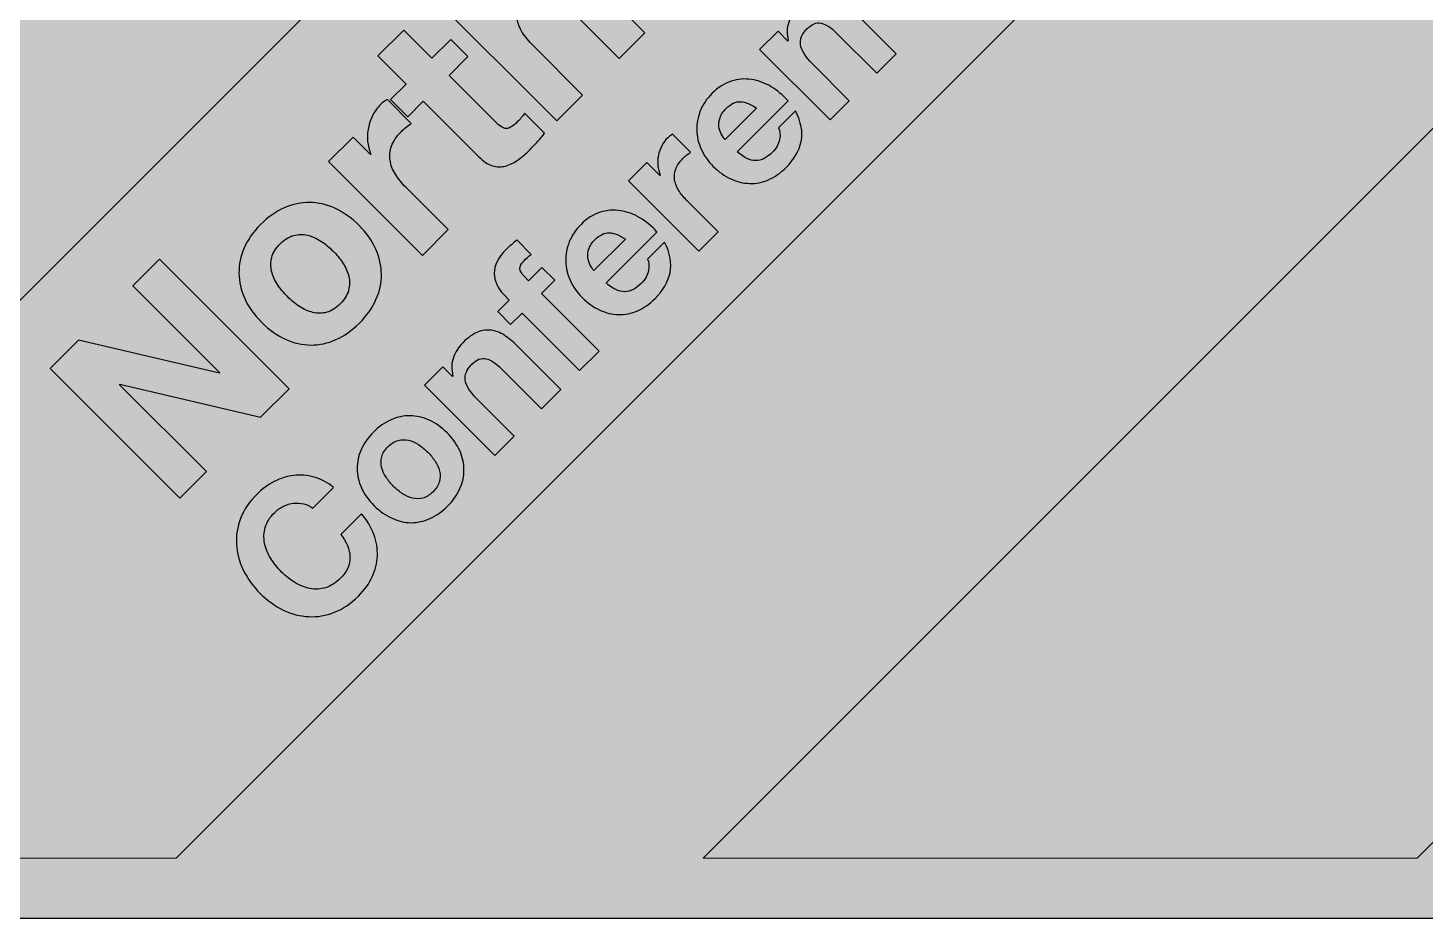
# Model space of a CAD drawing. Extents: x 111 to 722, y -668 to -170.
# Drawn here: x 225.4 to 421, y -668.2 to -543.6 of the extents above; entities that cross this region are included whole.
import ezdxf

# ---------------------------------------------------------------- set-up
doc = ezdxf.new("R2010")
doc.units = 0
doc.header["$MEASUREMENT"] = 0
for name, color, linetype, lineweight in [('background', 7, 'Continuous', 0), ('stripes', 7, 'Continuous', 0), ('type', 7, 'Continuous', 0)]:
    doc.layers.add(name, color=color, linetype=linetype, lineweight=lineweight)

# ---------------------------------------------------------------- blocks, each defined once
blk = doc.blocks.new('Block_2')
at = {"layer": 'stripes'}
blk.add_lwpolyline([(271.66, -290.48), (393.6, -412.41), (146.21, -659.79), (246.18, -659.79), (493.55, -412.41), (371.62, -290.48)], close=True, dxfattribs=at)
blk = doc.blocks.new('Block_3')
at = {"layer": 'stripes'}
blk.add_lwpolyline([(545.35, -290.48), (445.39, -290.48), (567.32, -412.41), (319.94, -659.79), (419.9, -659.79), (667.28, -412.41)], close=True, dxfattribs=at)
blk = doc.blocks.new('Block_1')
at = {"layer": 'stripes'}
for name in ['Block_2', 'Block_3']:
    blk.add_blockref(name, (0, 0), dxfattribs=at)
blk = doc.blocks.new('Block_5')
at = {"layer": 'type', "true_color": 0x181d4e, "transparency": 33554687}
h = blk.add_hatch(color=179, dxfattribs=at)
h.dxf.hatch_style = 2
edge = h.paths.add_edge_path()
edge.add_spline(control_points=[(284.94, -534.85), (284.94, -534.85), (291.77, -541.69), (291.77, -541.69), (291.77, -541.69), (291.85, -541.61), (291.85, -541.61), (291.54, -540.39), (291.57, -539.25), (291.94, -538.2), (292.3, -537.14), (292.82, -536.27), (293.5, -535.59), (294.47, -534.63), (295.39, -533.97), (296.27, -533.61), (297.15, -533.25), (298, -533.13), (298.82, -533.24), (299.65, -533.35), (300.46, -533.67), (301.27, -534.19), (302.09, -534.72), (302.9, -535.39), (303.71, -536.2), (303.71, -536.2), (311.79, -544.28), (311.79, -544.28), (311.79, -544.28), (308.19, -547.89), (308.19, -547.89), (308.19, -547.89), (300.77, -540.47), (300.77, -540.47), (299.68, -539.39), (298.7, -538.75), (297.83, -538.55), (296.96, -538.36), (296.09, -538.69), (295.23, -539.56), (294.25, -540.54), (293.83, -541.54), (293.97, -542.57), (294.11, -543.59), (294.86, -544.77), (296.19, -546.11), (296.19, -546.11), (303.08, -553), (303.08, -553), (303.08, -553), (299.47, -556.6), (299.47, -556.6), (299.47, -556.6), (281.33, -538.46), (281.33, -538.46), (281.33, -538.46), (284.94, -534.85), (284.94, -534.85)], knot_values=[0, 0, 0, 0, 1, 1, 1, 2, 2, 2, 3, 3, 3, 4, 4, 4, 5, 5, 5, 6, 6, 6, 7, 7, 7, 8, 8, 8, 9, 9, 9, 10, 10, 10, 11, 11, 11, 12, 12, 12, 13, 13, 13, 14, 14, 14, 15, 15, 15, 16, 16, 16, 17, 17, 17, 18, 18, 18, 19, 19, 19, 19], degree=3, periodic=0)
h = blk.add_hatch(color=179, dxfattribs=at)
h.dxf.hatch_style = 2
edge = h.paths.add_edge_path()
edge.add_spline(control_points=[(330.43, -544.06), (330.43, -544.06), (331.8, -545.43), (331.8, -545.43), (331.8, -545.43), (331.86, -545.37), (331.86, -545.37), (331.63, -544.46), (331.65, -543.6), (331.94, -542.79), (332.23, -541.99), (332.66, -541.3), (333.23, -540.72), (333.95, -540), (334.64, -539.5), (335.3, -539.24), (335.97, -538.97), (336.6, -538.88), (337.22, -538.96), (337.84, -539.04), (338.45, -539.28), (339.06, -539.68), (339.67, -540.07), (340.28, -540.57), (340.89, -541.18), (340.89, -541.18), (346.95, -547.24), (346.95, -547.24), (346.95, -547.24), (344.24, -549.95), (344.24, -549.95), (344.24, -549.95), (338.68, -544.38), (338.68, -544.38), (337.87, -543.57), (337.13, -543.09), (336.48, -542.94), (335.82, -542.8), (335.17, -543.05), (334.52, -543.7), (333.79, -544.43), (333.47, -545.19), (333.58, -545.96), (333.69, -546.72), (334.24, -547.61), (335.25, -548.61), (335.25, -548.61), (340.41, -553.78), (340.41, -553.78), (340.41, -553.78), (337.71, -556.48), (337.71, -556.48), (337.71, -556.48), (327.85, -546.63), (327.85, -546.63), (327.85, -546.63), (330.43, -544.06), (330.43, -544.06)], knot_values=[0, 0, 0, 0, 1, 1, 1, 2, 2, 2, 3, 3, 3, 4, 4, 4, 5, 5, 5, 6, 6, 6, 7, 7, 7, 8, 8, 8, 9, 9, 9, 10, 10, 10, 11, 11, 11, 12, 12, 12, 13, 13, 13, 14, 14, 14, 15, 15, 15, 16, 16, 16, 17, 17, 17, 18, 18, 18, 19, 19, 19, 19], degree=3, periodic=0)
h = blk.add_hatch(color=179, dxfattribs=at)
h.dxf.hatch_style = 2
edge = h.paths.add_edge_path()
edge.add_spline(control_points=[(284.61, -545.2), (284.61, -545.2), (287.02, -547.61), (287.02, -547.61), (287.02, -547.61), (284.38, -550.25), (284.38, -550.25), (284.38, -550.25), (290.88, -556.76), (290.88, -556.76), (291.49, -557.37), (292, -557.67), (292.41, -557.67), (292.81, -557.67), (293.32, -557.37), (293.93, -556.76), (294.14, -556.55), (294.32, -556.35), (294.49, -556.15), (294.66, -555.94), (294.81, -555.74), (294.95, -555.54), (294.95, -555.54), (297.74, -558.33), (297.74, -558.33), (297.49, -558.69), (297.18, -559.06), (296.83, -559.45), (296.47, -559.84), (296.12, -560.21), (295.76, -560.57), (295.2, -561.13), (294.64, -561.62), (294.06, -562.04), (293.48, -562.47), (292.89, -562.76), (292.29, -562.92), (291.69, -563.08), (291.08, -563.07), (290.45, -562.88), (289.82, -562.69), (289.18, -562.27), (288.52, -561.61), (288.52, -561.61), (280.77, -553.86), (280.77, -553.86), (280.77, -553.86), (278.59, -556.05), (278.59, -556.05), (278.59, -556.05), (276.17, -553.63), (276.17, -553.63), (276.17, -553.63), (278.36, -551.45), (278.36, -551.45), (278.36, -551.45), (274.42, -547.51), (274.42, -547.51), (274.42, -547.51), (278.03, -543.9), (278.03, -543.9), (278.03, -543.9), (281.96, -547.84), (281.96, -547.84), (281.96, -547.84), (284.61, -545.2), (284.61, -545.2)], knot_values=[0, 0, 0, 0, 1, 1, 1, 2, 2, 2, 3, 3, 3, 4, 4, 4, 5, 5, 5, 6, 6, 6, 7, 7, 7, 8, 8, 8, 9, 9, 9, 10, 10, 10, 11, 11, 11, 12, 12, 12, 13, 13, 13, 14, 14, 14, 15, 15, 15, 16, 16, 16, 17, 17, 17, 18, 18, 18, 19, 19, 19, 20, 20, 20, 21, 21, 21, 22, 22, 22, 22], degree=3, periodic=0)
h = blk.add_hatch(color=179, dxfattribs=at)
h.dxf.hatch_style = 2
edge = h.paths.add_edge_path()
edge.add_spline(control_points=[(325.18, -553.92), (324.5, -553.89), (323.83, -554.2), (323.17, -554.86), (322.73, -555.3), (322.45, -555.73), (322.31, -556.16), (322.17, -556.59), (322.12, -557), (322.16, -557.39), (322.21, -557.78), (322.32, -558.13), (322.49, -558.44), (322.66, -558.75), (322.83, -559.01), (323.01, -559.21), (323.01, -559.21), (327.41, -554.81), (327.41, -554.81), (326.6, -554.25), (325.86, -553.95), (325.18, -553.92)], knot_values=[0, 0, 0, 0, 1, 1, 1, 2, 2, 2, 3, 3, 3, 4, 4, 4, 5, 5, 5, 6, 6, 6, 7, 7, 7, 7], degree=3, periodic=0)
edge = h.paths.add_edge_path()
edge.add_spline(control_points=[(327.3, -562.16), (328.1, -562.15), (328.88, -561.76), (329.64, -561), (330.19, -560.45), (330.52, -559.85), (330.65, -559.18), (330.77, -558.51), (330.72, -557.98), (330.5, -557.59), (330.5, -557.59), (332.88, -555.21), (332.88, -555.21), (333.68, -556.77), (333.94, -558.2), (333.67, -559.49), (333.39, -560.79), (332.69, -562), (331.57, -563.12), (330.79, -563.89), (329.97, -564.47), (329.1, -564.84), (328.23, -565.22), (327.35, -565.39), (326.46, -565.36), (325.57, -565.34), (324.69, -565.13), (323.82, -564.73), (322.95, -564.33), (322.14, -563.74), (321.37, -562.98), (320.64, -562.25), (320.07, -561.44), (319.68, -560.56), (319.28, -559.69), (319.08, -558.79), (319.06, -557.89), (319.04, -556.98), (319.2, -556.08), (319.55, -555.2), (319.9, -554.32), (320.45, -553.5), (321.2, -552.75), (322.04, -551.91), (322.93, -551.34), (323.88, -551.04), (324.83, -550.75), (325.77, -550.67), (326.72, -550.81), (327.67, -550.96), (328.58, -551.29), (329.45, -551.82), (330.33, -552.34), (331.12, -553), (331.84, -553.82), (331.84, -553.82), (324.73, -560.92), (324.73, -560.92), (325.64, -561.76), (326.5, -562.18), (327.3, -562.16)], knot_values=[0, 0, 0, 0, 1, 1, 1, 2, 2, 2, 3, 3, 3, 4, 4, 4, 5, 5, 5, 6, 6, 6, 7, 7, 7, 8, 8, 8, 9, 9, 9, 10, 10, 10, 11, 11, 11, 12, 12, 12, 13, 13, 13, 14, 14, 14, 15, 15, 15, 16, 16, 16, 17, 17, 17, 18, 18, 18, 19, 19, 19, 20, 20, 20, 20], degree=3, periodic=0)
h = blk.add_hatch(color=179, dxfattribs=at)
h.dxf.hatch_style = 2
edge = h.paths.add_edge_path()
edge.add_spline(control_points=[(270.94, -558.87), (270.94, -558.87), (273.38, -561.31), (273.38, -561.31), (273.38, -561.31), (273.43, -561.25), (273.43, -561.25), (273.19, -560.68), (273.04, -560.07), (272.98, -559.44), (272.92, -558.8), (272.96, -558.18), (273.08, -557.56), (273.21, -556.94), (273.42, -556.35), (273.71, -555.79), (273.99, -555.23), (274.37, -554.72), (274.82, -554.27), (275.06, -554.03), (275.37, -553.81), (275.74, -553.61), (275.74, -553.61), (279.09, -556.96), (279.09, -556.96), (278.89, -557.1), (278.66, -557.27), (278.39, -557.48), (278.13, -557.69), (277.89, -557.91), (277.67, -558.13), (277.01, -558.79), (276.56, -559.46), (276.32, -560.14), (276.09, -560.81), (276.02, -561.48), (276.12, -562.14), (276.22, -562.8), (276.47, -563.45), (276.86, -564.07), (277.25, -564.7), (277.74, -565.31), (278.33, -565.9), (278.33, -565.9), (284.25, -571.82), (284.25, -571.82), (284.25, -571.82), (280.64, -575.43), (280.64, -575.43), (280.64, -575.43), (267.51, -562.3), (267.51, -562.3), (267.51, -562.3), (270.94, -558.87), (270.94, -558.87)], knot_values=[0, 0, 0, 0, 1, 1, 1, 2, 2, 2, 3, 3, 3, 4, 4, 4, 5, 5, 5, 6, 6, 6, 7, 7, 7, 8, 8, 8, 9, 9, 9, 10, 10, 10, 11, 11, 11, 12, 12, 12, 13, 13, 13, 14, 14, 14, 15, 15, 15, 16, 16, 16, 17, 17, 17, 18, 18, 18, 18], degree=3, periodic=0)
h = blk.add_hatch(color=179, dxfattribs=at)
h.dxf.hatch_style = 2
edge = h.paths.add_edge_path()
edge.add_spline(control_points=[(312.07, -562.41), (312.07, -562.41), (313.9, -564.24), (313.9, -564.24), (313.9, -564.24), (313.94, -564.2), (313.94, -564.2), (313.76, -563.77), (313.65, -563.32), (313.61, -562.84), (313.56, -562.36), (313.59, -561.89), (313.68, -561.43), (313.78, -560.97), (313.94, -560.52), (314.15, -560.1), (314.37, -559.69), (314.65, -559.3), (314.99, -558.96), (315.17, -558.78), (315.4, -558.62), (315.68, -558.47), (315.68, -558.47), (318.19, -560.98), (318.19, -560.98), (318.04, -561.08), (317.86, -561.21), (317.67, -561.37), (317.47, -561.53), (317.29, -561.69), (317.12, -561.86), (316.63, -562.35), (316.29, -562.86), (316.11, -563.36), (315.94, -563.87), (315.89, -564.37), (315.96, -564.87), (316.04, -565.36), (316.22, -565.85), (316.51, -566.32), (316.81, -566.79), (317.17, -567.24), (317.62, -567.69), (317.62, -567.69), (322.06, -572.13), (322.06, -572.13), (322.06, -572.13), (319.35, -574.84), (319.35, -574.84), (319.35, -574.84), (309.5, -564.98), (309.5, -564.98), (309.5, -564.98), (312.07, -562.41), (312.07, -562.41)], knot_values=[0, 0, 0, 0, 1, 1, 1, 2, 2, 2, 3, 3, 3, 4, 4, 4, 5, 5, 5, 6, 6, 6, 7, 7, 7, 8, 8, 8, 9, 9, 9, 10, 10, 10, 11, 11, 11, 12, 12, 12, 13, 13, 13, 14, 14, 14, 15, 15, 15, 16, 16, 16, 17, 17, 17, 18, 18, 18, 18], degree=3, periodic=0)
h = blk.add_hatch(color=179, dxfattribs=at)
h.dxf.hatch_style = 2
edge = h.paths.add_edge_path()
edge.add_spline(control_points=[(263.45, -582.59), (264.06, -582.98), (264.68, -583.26), (265.32, -583.41), (265.97, -583.56), (266.61, -583.55), (267.25, -583.39), (267.9, -583.22), (268.52, -582.83), (269.13, -582.22), (269.74, -581.61), (270.14, -580.98), (270.31, -580.32), (270.49, -579.67), (270.51, -579.02), (270.35, -578.38), (270.2, -577.74), (269.93, -577.11), (269.53, -576.51), (269.13, -575.91), (268.67, -575.35), (268.14, -574.82), (267.62, -574.3), (267.05, -573.83), (266.44, -573.42), (265.83, -573.02), (265.21, -572.74), (264.57, -572.6), (263.94, -572.46), (263.29, -572.47), (262.63, -572.64), (261.97, -572.81), (261.33, -573.2), (260.72, -573.81), (260.11, -574.42), (259.73, -575.05), (259.57, -575.7), (259.41, -576.35), (259.4, -577), (259.54, -577.63), (259.69, -578.27), (259.96, -578.89), (260.37, -579.5), (260.77, -580.11), (261.24, -580.68), (261.76, -581.2), (262.29, -581.73), (262.85, -582.19), (263.45, -582.59)], knot_values=[0, 0, 0, 0, 1, 1, 1, 2, 2, 2, 3, 3, 3, 4, 4, 4, 5, 5, 5, 6, 6, 6, 7, 7, 7, 8, 8, 8, 9, 9, 9, 10, 10, 10, 11, 11, 11, 12, 12, 12, 13, 13, 13, 14, 14, 14, 15, 15, 15, 16, 16, 16, 16], degree=3, periodic=0)
edge = h.paths.add_edge_path()
edge.add_spline(control_points=[(255.78, -581.47), (255.25, -580.29), (254.98, -579.11), (254.97, -577.91), (254.96, -576.72), (255.2, -575.54), (255.7, -574.38), (256.2, -573.22), (256.97, -572.12), (258, -571.09), (259.04, -570.05), (260.14, -569.28), (261.31, -568.77), (262.48, -568.27), (263.66, -568.02), (264.85, -568.03), (266.05, -568.03), (267.23, -568.31), (268.41, -568.84), (269.59, -569.37), (270.7, -570.16), (271.75, -571.21), (272.8, -572.26), (273.59, -573.38), (274.11, -574.54), (274.64, -575.71), (274.91, -576.89), (274.91, -578.09), (274.92, -579.28), (274.67, -580.46), (274.15, -581.62), (273.64, -582.78), (272.86, -583.88), (271.83, -584.91), (270.79, -585.94), (269.7, -586.71), (268.55, -587.22), (267.4, -587.73), (266.22, -587.98), (265.03, -587.97), (263.84, -587.96), (262.65, -587.7), (261.49, -587.17), (260.32, -586.65), (259.21, -585.86), (258.16, -584.81), (257.11, -583.76), (256.31, -582.64), (255.78, -581.47)], knot_values=[0, 0, 0, 0, 1, 1, 1, 2, 2, 2, 3, 3, 3, 4, 4, 4, 5, 5, 5, 6, 6, 6, 7, 7, 7, 8, 8, 8, 9, 9, 9, 10, 10, 10, 11, 11, 11, 12, 12, 12, 13, 13, 13, 14, 14, 14, 15, 15, 15, 16, 16, 16, 16], degree=3, periodic=0)
h = blk.add_hatch(color=179, dxfattribs=at)
h.dxf.hatch_style = 2
edge = h.paths.add_edge_path()
edge.add_spline(control_points=[(306.82, -572.27), (306.14, -572.24), (305.47, -572.56), (304.81, -573.22), (304.38, -573.65), (304.1, -574.08), (303.96, -574.51), (303.82, -574.94), (303.77, -575.35), (303.81, -575.74), (303.86, -576.13), (303.97, -576.48), (304.14, -576.79), (304.31, -577.1), (304.48, -577.36), (304.66, -577.56), (304.66, -577.56), (309.06, -573.16), (309.06, -573.16), (308.25, -572.6), (307.5, -572.3), (306.82, -572.27)], knot_values=[0, 0, 0, 0, 1, 1, 1, 2, 2, 2, 3, 3, 3, 4, 4, 4, 5, 5, 5, 6, 6, 6, 7, 7, 7, 7], degree=3, periodic=0)
edge = h.paths.add_edge_path()
edge.add_spline(control_points=[(308.95, -580.51), (309.75, -580.5), (310.53, -580.11), (311.29, -579.35), (311.84, -578.81), (312.17, -578.2), (312.29, -577.53), (312.41, -576.87), (312.37, -576.34), (312.15, -575.94), (312.15, -575.94), (314.53, -573.56), (314.53, -573.56), (315.33, -575.12), (315.59, -576.55), (315.31, -577.85), (315.03, -579.14), (314.34, -580.35), (313.22, -581.47), (312.44, -582.24), (311.62, -582.82), (310.75, -583.19), (309.88, -583.57), (309, -583.74), (308.11, -583.72), (307.22, -583.69), (306.34, -583.48), (305.47, -583.08), (304.6, -582.68), (303.78, -582.1), (303.02, -581.33), (302.29, -580.6), (301.72, -579.79), (301.33, -578.91), (300.93, -578.04), (300.73, -577.14), (300.71, -576.24), (300.69, -575.33), (300.85, -574.43), (301.2, -573.55), (301.55, -572.67), (302.1, -571.85), (302.85, -571.1), (303.69, -570.26), (304.58, -569.69), (305.53, -569.4), (306.47, -569.1), (307.42, -569.02), (308.37, -569.17), (309.31, -569.31), (310.23, -569.65), (311.1, -570.17), (311.98, -570.69), (312.77, -571.35), (313.48, -572.17), (313.48, -572.17), (306.38, -579.28), (306.38, -579.28), (307.29, -580.11), (308.15, -580.53), (308.95, -580.51)], knot_values=[0, 0, 0, 0, 1, 1, 1, 2, 2, 2, 3, 3, 3, 4, 4, 4, 5, 5, 5, 6, 6, 6, 7, 7, 7, 8, 8, 8, 9, 9, 9, 10, 10, 10, 11, 11, 11, 12, 12, 12, 13, 13, 13, 14, 14, 14, 15, 15, 15, 16, 16, 16, 17, 17, 17, 18, 18, 18, 19, 19, 19, 20, 20, 20, 20], degree=3, periodic=0)
h = blk.add_hatch(color=179, dxfattribs=at)
h.dxf.hatch_style = 2
edge = h.paths.add_edge_path()
edge.add_spline(control_points=[(293, -585.11), (293, -585.11), (291.19, -583.3), (291.19, -583.3), (291.19, -583.3), (292.81, -581.68), (292.81, -581.68), (292.81, -581.68), (292.05, -580.91), (292.05, -580.91), (291.17, -580.04), (290.72, -579.05), (290.71, -577.94), (290.7, -576.84), (291.25, -575.73), (292.35, -574.63), (292.59, -574.39), (292.84, -574.15), (293.1, -573.93), (293.36, -573.71), (293.61, -573.49), (293.86, -573.27), (293.86, -573.27), (295.88, -575.29), (295.88, -575.29), (295.52, -575.57), (295.17, -575.88), (294.83, -576.23), (294.46, -576.6), (294.28, -576.94), (294.29, -577.28), (294.31, -577.6), (294.52, -577.97), (294.92, -578.38), (294.92, -578.38), (295.51, -578.97), (295.51, -578.97), (295.51, -578.97), (297.38, -577.1), (297.38, -577.1), (297.38, -577.1), (299.19, -578.91), (299.19, -578.91), (299.19, -578.91), (297.32, -580.78), (297.32, -580.78), (297.32, -580.78), (305.37, -588.82), (305.37, -588.82), (305.37, -588.82), (302.66, -591.53), (302.66, -591.53), (302.66, -591.53), (294.62, -583.49), (294.62, -583.49), (294.62, -583.49), (293, -585.11), (293, -585.11)], knot_values=[0, 0, 0, 0, 1, 1, 1, 2, 2, 2, 3, 3, 3, 4, 4, 4, 5, 5, 5, 6, 6, 6, 7, 7, 7, 8, 8, 8, 9, 9, 9, 10, 10, 10, 11, 11, 11, 12, 12, 12, 13, 13, 13, 14, 14, 14, 15, 15, 15, 16, 16, 16, 17, 17, 17, 18, 18, 18, 19, 19, 19, 19], degree=3, periodic=0)
h = blk.add_hatch(color=179, dxfattribs=at)
h.dxf.hatch_style = 2
edge = h.paths.add_edge_path()
edge.add_spline(control_points=[(232.49, -587.3), (232.49, -587.3), (252.24, -591.9), (252.24, -591.9), (252.24, -591.9), (252.29, -591.85), (252.29, -591.85), (252.29, -591.85), (240.12, -579.68), (240.12, -579.68), (240.12, -579.68), (243.85, -575.94), (243.85, -575.94), (243.85, -575.94), (261.99, -594.08), (261.99, -594.08), (261.99, -594.08), (258, -598.07), (258, -598.07), (258, -598.07), (238.31, -593.47), (238.31, -593.47), (238.31, -593.47), (238.26, -593.52), (238.26, -593.52), (238.26, -593.52), (250.41, -605.67), (250.41, -605.67), (250.41, -605.67), (246.67, -609.4), (246.67, -609.4), (246.67, -609.4), (228.53, -591.26), (228.53, -591.26), (228.53, -591.26), (232.49, -587.3), (232.49, -587.3)], knot_values=[0, 0, 0, 0, 1, 1, 1, 2, 2, 2, 3, 3, 3, 4, 4, 4, 5, 5, 5, 6, 6, 6, 7, 7, 7, 8, 8, 8, 9, 9, 9, 10, 10, 10, 11, 11, 11, 12, 12, 12, 12], degree=3, periodic=0)
h = blk.add_hatch(color=179, dxfattribs=at)
h.dxf.hatch_style = 2
edge = h.paths.add_edge_path()
edge.add_spline(control_points=[(283.49, -591), (283.49, -591), (284.86, -592.37), (284.86, -592.37), (284.86, -592.37), (284.92, -592.31), (284.92, -592.31), (284.69, -591.4), (284.72, -590.53), (285, -589.73), (285.29, -588.92), (285.72, -588.23), (286.29, -587.66), (287.02, -586.94), (287.71, -586.44), (288.37, -586.17), (289.03, -585.91), (289.67, -585.82), (290.28, -585.9), (290.9, -585.98), (291.51, -586.22), (292.12, -586.61), (292.73, -587.01), (293.34, -587.51), (293.95, -588.12), (293.95, -588.12), (300.01, -594.18), (300.01, -594.18), (300.01, -594.18), (297.31, -596.88), (297.31, -596.88), (297.31, -596.88), (291.74, -591.32), (291.74, -591.32), (290.93, -590.51), (290.19, -590.03), (289.54, -589.88), (288.89, -589.74), (288.23, -589.99), (287.59, -590.63), (286.85, -591.37), (286.54, -592.12), (286.64, -592.89), (286.75, -593.66), (287.31, -594.55), (288.31, -595.55), (288.31, -595.55), (293.48, -600.71), (293.48, -600.71), (293.48, -600.71), (290.77, -603.42), (290.77, -603.42), (290.77, -603.42), (280.92, -593.57), (280.92, -593.57), (280.92, -593.57), (283.49, -591), (283.49, -591)], knot_values=[0, 0, 0, 0, 1, 1, 1, 2, 2, 2, 3, 3, 3, 4, 4, 4, 5, 5, 5, 6, 6, 6, 7, 7, 7, 8, 8, 8, 9, 9, 9, 10, 10, 10, 11, 11, 11, 12, 12, 12, 13, 13, 13, 14, 14, 14, 15, 15, 15, 16, 16, 16, 17, 17, 17, 18, 18, 18, 19, 19, 19, 19], degree=3, periodic=0)
h = blk.add_hatch(color=179, dxfattribs=at)
h.dxf.hatch_style = 2
edge = h.paths.add_edge_path()
edge.add_spline(control_points=[(277.88, -608.79), (278.33, -609.08), (278.8, -609.29), (279.28, -609.41), (279.76, -609.52), (280.24, -609.51), (280.73, -609.39), (281.21, -609.26), (281.68, -608.97), (282.14, -608.51), (282.59, -608.05), (282.89, -607.58), (283.02, -607.09), (283.16, -606.6), (283.17, -606.11), (283.05, -605.63), (282.94, -605.15), (282.73, -604.68), (282.43, -604.23), (282.13, -603.78), (281.79, -603.36), (281.39, -602.96), (281, -602.57), (280.57, -602.22), (280.12, -601.91), (279.66, -601.61), (279.19, -601.4), (278.72, -601.3), (278.24, -601.19), (277.75, -601.2), (277.26, -601.32), (276.76, -601.45), (276.29, -601.74), (275.83, -602.2), (275.37, -602.66), (275.08, -603.13), (274.96, -603.62), (274.84, -604.11), (274.83, -604.59), (274.94, -605.07), (275.05, -605.55), (275.26, -606.01), (275.56, -606.47), (275.87, -606.93), (276.22, -607.35), (276.61, -607.75), (277, -608.14), (277.43, -608.49), (277.88, -608.79)], knot_values=[0, 0, 0, 0, 1, 1, 1, 2, 2, 2, 3, 3, 3, 4, 4, 4, 5, 5, 5, 6, 6, 6, 7, 7, 7, 8, 8, 8, 9, 9, 9, 10, 10, 10, 11, 11, 11, 12, 12, 12, 13, 13, 13, 14, 14, 14, 15, 15, 15, 16, 16, 16, 16], degree=3, periodic=0)
edge = h.paths.add_edge_path()
edge.add_spline(control_points=[(272.12, -607.95), (271.72, -607.06), (271.52, -606.17), (271.51, -605.28), (271.51, -604.38), (271.69, -603.5), (272.06, -602.63), (272.44, -601.76), (273.01, -600.94), (273.79, -600.16), (274.56, -599.39), (275.39, -598.81), (276.27, -598.43), (277.14, -598.05), (278.03, -597.86), (278.93, -597.87), (279.82, -597.87), (280.71, -598.08), (281.59, -598.48), (282.48, -598.88), (283.31, -599.47), (284.1, -600.26), (284.89, -601.05), (285.48, -601.88), (285.87, -602.75), (286.27, -603.63), (286.47, -604.52), (286.47, -605.41), (286.48, -606.31), (286.29, -607.19), (285.9, -608.06), (285.51, -608.93), (284.93, -609.75), (284.16, -610.53), (283.38, -611.3), (282.56, -611.88), (281.7, -612.26), (280.83, -612.64), (279.95, -612.83), (279.06, -612.83), (278.16, -612.82), (277.28, -612.62), (276.4, -612.22), (275.52, -611.83), (274.69, -611.24), (273.9, -610.45), (273.12, -609.67), (272.52, -608.83), (272.12, -607.95)], knot_values=[0, 0, 0, 0, 1, 1, 1, 2, 2, 2, 3, 3, 3, 4, 4, 4, 5, 5, 5, 6, 6, 6, 7, 7, 7, 8, 8, 8, 9, 9, 9, 10, 10, 10, 11, 11, 11, 12, 12, 12, 13, 13, 13, 14, 14, 14, 15, 15, 15, 16, 16, 16, 16], degree=3, periodic=0)
h = blk.add_hatch(color=179, dxfattribs=at)
h.dxf.hatch_style = 2
edge = h.paths.add_edge_path()
edge.add_spline(control_points=[(264.04, -610.2), (263.58, -610.09), (263.11, -610.06), (262.62, -610.11), (262.14, -610.16), (261.67, -610.29), (261.21, -610.51), (260.76, -610.73), (260.34, -611.02), (259.97, -611.39), (259.3, -612.06), (258.86, -612.76), (258.65, -613.49), (258.44, -614.22), (258.41, -614.95), (258.55, -615.68), (258.7, -616.41), (258.99, -617.13), (259.41, -617.82), (259.84, -618.51), (260.35, -619.16), (260.94, -619.75), (261.52, -620.32), (262.14, -620.81), (262.81, -621.22), (263.49, -621.63), (264.18, -621.9), (264.91, -622.04), (265.63, -622.18), (266.36, -622.14), (267.09, -621.93), (267.82, -621.72), (268.52, -621.28), (269.2, -620.61), (270.11, -619.69), (270.55, -618.7), (270.5, -617.63), (270.46, -616.55), (270.04, -615.5), (269.23, -614.47), (269.23, -614.47), (272.13, -611.58), (272.13, -611.58), (272.91, -612.5), (273.48, -613.47), (273.85, -614.47), (274.22, -615.48), (274.38, -616.48), (274.34, -617.48), (274.3, -618.49), (274.06, -619.47), (273.62, -620.42), (273.17, -621.37), (272.53, -622.27), (271.69, -623.11), (270.65, -624.15), (269.53, -624.9), (268.34, -625.37), (267.14, -625.84), (265.94, -626.05), (264.74, -625.98), (263.53, -625.92), (262.35, -625.61), (261.18, -625.06), (260.02, -624.51), (258.94, -623.74), (257.95, -622.74), (256.94, -621.73), (256.15, -620.63), (255.58, -619.46), (255.02, -618.28), (254.69, -617.08), (254.62, -615.86), (254.54, -614.65), (254.74, -613.43), (255.2, -612.23), (255.66, -611.03), (256.42, -609.91), (257.46, -608.87), (258.21, -608.12), (259.02, -607.52), (259.91, -607.07), (260.79, -606.62), (261.7, -606.34), (262.64, -606.22), (263.58, -606.11), (264.53, -606.18), (265.48, -606.45), (266.43, -606.72), (267.35, -607.2), (268.22, -607.9), (268.22, -607.9), (265.33, -610.8), (265.33, -610.8), (264.93, -610.5), (264.51, -610.3), (264.04, -610.2)], knot_values=[0, 0, 0, 0, 1, 1, 1, 2, 2, 2, 3, 3, 3, 4, 4, 4, 5, 5, 5, 6, 6, 6, 7, 7, 7, 8, 8, 8, 9, 9, 9, 10, 10, 10, 11, 11, 11, 12, 12, 12, 13, 13, 13, 14, 14, 14, 15, 15, 15, 16, 16, 16, 17, 17, 17, 18, 18, 18, 19, 19, 19, 20, 20, 20, 21, 21, 21, 22, 22, 22, 23, 23, 23, 24, 24, 24, 25, 25, 25, 26, 26, 26, 27, 27, 27, 28, 28, 28, 29, 29, 29, 30, 30, 30, 31, 31, 31, 32, 32, 32, 32], degree=3, periodic=0)
at = {"layer": 'type', "color": 133, "lineweight": 25, "true_color": 0x39c0c4}
for points, knots in [([(284.94, -534.85), (284.94, -534.85), (291.77, -541.69), (291.77, -541.69), (291.77, -541.69), (291.85, -541.61), (291.85, -541.61), (291.54, -540.39), (291.57, -539.25), (291.94, -538.2), (292.3, -537.14), (292.82, -536.27), (293.5, -535.59), (294.47, -534.63), (295.39, -533.97), (296.27, -533.61), (297.15, -533.25), (298, -533.13), (298.82, -533.24), (299.65, -533.35), (300.46, -533.67), (301.27, -534.19), (302.09, -534.72), (302.9, -535.39), (303.71, -536.2), (303.71, -536.2), (311.79, -544.28), (311.79, -544.28), (311.79, -544.28), (308.19, -547.89), (308.19, -547.89), (308.19, -547.89), (300.77, -540.47), (300.77, -540.47), (299.68, -539.39), (298.7, -538.75), (297.83, -538.55), (296.96, -538.36), (296.09, -538.69), (295.23, -539.56), (294.25, -540.54), (293.83, -541.54), (293.97, -542.57), (294.11, -543.59), (294.86, -544.77), (296.19, -546.11), (296.19, -546.11), (303.08, -553), (303.08, -553), (303.08, -553), (299.47, -556.6), (299.47, -556.6), (299.47, -556.6), (281.33, -538.46), (281.33, -538.46), (281.33, -538.46), (284.94, -534.85), (284.94, -534.85)], [0, 0, 0, 0, 1, 1, 1, 2, 2, 2, 3, 3, 3, 4, 4, 4, 5, 5, 5, 6, 6, 6, 7, 7, 7, 8, 8, 8, 9, 9, 9, 10, 10, 10, 11, 11, 11, 12, 12, 12, 13, 13, 13, 14, 14, 14, 15, 15, 15, 16, 16, 16, 17, 17, 17, 18, 18, 18, 19, 19, 19, 19]), ([(330.43, -544.06), (330.43, -544.06), (331.8, -545.43), (331.8, -545.43), (331.8, -545.43), (331.86, -545.37), (331.86, -545.37), (331.63, -544.46), (331.65, -543.6), (331.94, -542.79), (332.23, -541.99), (332.66, -541.3), (333.23, -540.72), (333.95, -540), (334.64, -539.5), (335.3, -539.24), (335.97, -538.97), (336.6, -538.88), (337.22, -538.96), (337.84, -539.04), (338.45, -539.28), (339.06, -539.68), (339.67, -540.07), (340.28, -540.57), (340.89, -541.18), (340.89, -541.18), (346.95, -547.24), (346.95, -547.24), (346.95, -547.24), (344.24, -549.95), (344.24, -549.95), (344.24, -549.95), (338.68, -544.38), (338.68, -544.38), (337.87, -543.57), (337.13, -543.09), (336.48, -542.94), (335.82, -542.8), (335.17, -543.05), (334.52, -543.7), (333.79, -544.43), (333.47, -545.19), (333.58, -545.96), (333.69, -546.72), (334.24, -547.61), (335.25, -548.61), (335.25, -548.61), (340.41, -553.78), (340.41, -553.78), (340.41, -553.78), (337.71, -556.48), (337.71, -556.48), (337.71, -556.48), (327.85, -546.63), (327.85, -546.63), (327.85, -546.63), (330.43, -544.06), (330.43, -544.06)], [0, 0, 0, 0, 1, 1, 1, 2, 2, 2, 3, 3, 3, 4, 4, 4, 5, 5, 5, 6, 6, 6, 7, 7, 7, 8, 8, 8, 9, 9, 9, 10, 10, 10, 11, 11, 11, 12, 12, 12, 13, 13, 13, 14, 14, 14, 15, 15, 15, 16, 16, 16, 17, 17, 17, 18, 18, 18, 19, 19, 19, 19]), ([(284.61, -545.2), (284.61, -545.2), (287.02, -547.61), (287.02, -547.61), (287.02, -547.61), (284.38, -550.25), (284.38, -550.25), (284.38, -550.25), (290.88, -556.76), (290.88, -556.76), (291.49, -557.37), (292, -557.67), (292.41, -557.67), (292.81, -557.67), (293.32, -557.37), (293.93, -556.76), (294.14, -556.55), (294.32, -556.35), (294.49, -556.15), (294.66, -555.94), (294.81, -555.74), (294.95, -555.54), (294.95, -555.54), (297.74, -558.33), (297.74, -558.33), (297.49, -558.69), (297.18, -559.06), (296.83, -559.45), (296.47, -559.84), (296.12, -560.21), (295.76, -560.57), (295.2, -561.13), (294.64, -561.62), (294.06, -562.04), (293.48, -562.47), (292.89, -562.76), (292.29, -562.92), (291.69, -563.08), (291.08, -563.07), (290.45, -562.88), (289.82, -562.69), (289.18, -562.27), (288.52, -561.61), (288.52, -561.61), (280.77, -553.86), (280.77, -553.86), (280.77, -553.86), (278.59, -556.05), (278.59, -556.05), (278.59, -556.05), (276.17, -553.63), (276.17, -553.63), (276.17, -553.63), (278.36, -551.45), (278.36, -551.45), (278.36, -551.45), (274.42, -547.51), (274.42, -547.51), (274.42, -547.51), (278.03, -543.9), (278.03, -543.9), (278.03, -543.9), (281.96, -547.84), (281.96, -547.84), (281.96, -547.84), (284.61, -545.2), (284.61, -545.2)], [0, 0, 0, 0, 1, 1, 1, 2, 2, 2, 3, 3, 3, 4, 4, 4, 5, 5, 5, 6, 6, 6, 7, 7, 7, 8, 8, 8, 9, 9, 9, 10, 10, 10, 11, 11, 11, 12, 12, 12, 13, 13, 13, 14, 14, 14, 15, 15, 15, 16, 16, 16, 17, 17, 17, 18, 18, 18, 19, 19, 19, 20, 20, 20, 21, 21, 21, 22, 22, 22, 22]), ([(327.3, -562.16), (328.1, -562.15), (328.88, -561.76), (329.64, -561), (330.19, -560.45), (330.52, -559.85), (330.65, -559.18), (330.77, -558.51), (330.72, -557.98), (330.5, -557.59), (330.5, -557.59), (332.88, -555.21), (332.88, -555.21), (333.68, -556.77), (333.94, -558.2), (333.67, -559.49), (333.39, -560.79), (332.69, -562), (331.57, -563.12), (330.79, -563.89), (329.97, -564.47), (329.1, -564.84), (328.23, -565.22), (327.35, -565.39), (326.46, -565.36), (325.57, -565.34), (324.69, -565.13), (323.82, -564.73), (322.95, -564.33), (322.14, -563.74), (321.37, -562.98), (320.64, -562.25), (320.07, -561.44), (319.68, -560.56), (319.28, -559.69), (319.08, -558.79), (319.06, -557.89), (319.04, -556.98), (319.2, -556.08), (319.55, -555.2), (319.9, -554.32), (320.45, -553.5), (321.2, -552.75), (322.04, -551.91), (322.93, -551.34), (323.88, -551.04), (324.83, -550.75), (325.77, -550.67), (326.72, -550.81), (327.67, -550.96), (328.58, -551.29), (329.45, -551.82), (330.33, -552.34), (331.12, -553), (331.84, -553.82), (331.84, -553.82), (324.73, -560.92), (324.73, -560.92), (325.64, -561.76), (326.5, -562.18), (327.3, -562.16)], [0, 0, 0, 0, 1, 1, 1, 2, 2, 2, 3, 3, 3, 4, 4, 4, 5, 5, 5, 6, 6, 6, 7, 7, 7, 8, 8, 8, 9, 9, 9, 10, 10, 10, 11, 11, 11, 12, 12, 12, 13, 13, 13, 14, 14, 14, 15, 15, 15, 16, 16, 16, 17, 17, 17, 18, 18, 18, 19, 19, 19, 20, 20, 20, 20]), ([(270.94, -558.87), (270.94, -558.87), (273.38, -561.31), (273.38, -561.31), (273.38, -561.31), (273.43, -561.25), (273.43, -561.25), (273.19, -560.68), (273.04, -560.07), (272.98, -559.44), (272.92, -558.8), (272.96, -558.18), (273.08, -557.56), (273.21, -556.94), (273.42, -556.35), (273.71, -555.79), (273.99, -555.23), (274.37, -554.72), (274.82, -554.27), (275.06, -554.03), (275.37, -553.81), (275.74, -553.61), (275.74, -553.61), (279.09, -556.96), (279.09, -556.96), (278.89, -557.1), (278.66, -557.27), (278.39, -557.48), (278.13, -557.69), (277.89, -557.91), (277.67, -558.13), (277.01, -558.79), (276.56, -559.46), (276.32, -560.14), (276.09, -560.81), (276.02, -561.48), (276.12, -562.14), (276.22, -562.8), (276.47, -563.45), (276.86, -564.07), (277.25, -564.7), (277.74, -565.31), (278.33, -565.9), (278.33, -565.9), (284.25, -571.82), (284.25, -571.82), (284.25, -571.82), (280.64, -575.43), (280.64, -575.43), (280.64, -575.43), (267.51, -562.3), (267.51, -562.3), (267.51, -562.3), (270.94, -558.87), (270.94, -558.87)], [0, 0, 0, 0, 1, 1, 1, 2, 2, 2, 3, 3, 3, 4, 4, 4, 5, 5, 5, 6, 6, 6, 7, 7, 7, 8, 8, 8, 9, 9, 9, 10, 10, 10, 11, 11, 11, 12, 12, 12, 13, 13, 13, 14, 14, 14, 15, 15, 15, 16, 16, 16, 17, 17, 17, 18, 18, 18, 18]), ([(325.18, -553.92), (324.5, -553.89), (323.83, -554.2), (323.17, -554.86), (322.73, -555.3), (322.45, -555.73), (322.31, -556.16), (322.17, -556.59), (322.12, -557), (322.16, -557.39), (322.21, -557.78), (322.32, -558.13), (322.49, -558.44), (322.66, -558.75), (322.83, -559.01), (323.01, -559.21), (323.01, -559.21), (327.41, -554.81), (327.41, -554.81), (326.6, -554.25), (325.86, -553.95), (325.18, -553.92)], [0, 0, 0, 0, 1, 1, 1, 2, 2, 2, 3, 3, 3, 4, 4, 4, 5, 5, 5, 6, 6, 6, 7, 7, 7, 7]), ([(312.07, -562.41), (312.07, -562.41), (313.9, -564.24), (313.9, -564.24), (313.9, -564.24), (313.94, -564.2), (313.94, -564.2), (313.76, -563.77), (313.65, -563.32), (313.61, -562.84), (313.56, -562.36), (313.59, -561.89), (313.68, -561.43), (313.78, -560.97), (313.94, -560.52), (314.15, -560.1), (314.37, -559.69), (314.65, -559.3), (314.99, -558.96), (315.17, -558.78), (315.4, -558.62), (315.68, -558.47), (315.68, -558.47), (318.19, -560.98), (318.19, -560.98), (318.04, -561.08), (317.86, -561.21), (317.67, -561.37), (317.47, -561.53), (317.29, -561.69), (317.12, -561.86), (316.63, -562.35), (316.29, -562.86), (316.11, -563.36), (315.94, -563.87), (315.89, -564.37), (315.96, -564.87), (316.04, -565.36), (316.22, -565.85), (316.51, -566.32), (316.81, -566.79), (317.17, -567.24), (317.62, -567.69), (317.62, -567.69), (322.06, -572.13), (322.06, -572.13), (322.06, -572.13), (319.35, -574.84), (319.35, -574.84), (319.35, -574.84), (309.5, -564.98), (309.5, -564.98), (309.5, -564.98), (312.07, -562.41), (312.07, -562.41)], [0, 0, 0, 0, 1, 1, 1, 2, 2, 2, 3, 3, 3, 4, 4, 4, 5, 5, 5, 6, 6, 6, 7, 7, 7, 8, 8, 8, 9, 9, 9, 10, 10, 10, 11, 11, 11, 12, 12, 12, 13, 13, 13, 14, 14, 14, 15, 15, 15, 16, 16, 16, 17, 17, 17, 18, 18, 18, 18]), ([(255.78, -581.47), (255.25, -580.29), (254.98, -579.11), (254.97, -577.91), (254.96, -576.72), (255.2, -575.54), (255.7, -574.38), (256.2, -573.22), (256.97, -572.12), (258, -571.09), (259.04, -570.05), (260.14, -569.28), (261.31, -568.77), (262.48, -568.27), (263.66, -568.02), (264.85, -568.03), (266.05, -568.03), (267.23, -568.31), (268.41, -568.84), (269.59, -569.37), (270.7, -570.16), (271.75, -571.21), (272.8, -572.26), (273.59, -573.38), (274.11, -574.54), (274.64, -575.71), (274.91, -576.89), (274.91, -578.09), (274.92, -579.28), (274.67, -580.46), (274.15, -581.62), (273.64, -582.78), (272.86, -583.88), (271.83, -584.91), (270.79, -585.94), (269.7, -586.71), (268.55, -587.22), (267.4, -587.73), (266.22, -587.98), (265.03, -587.97), (263.84, -587.96), (262.65, -587.7), (261.49, -587.17), (260.32, -586.65), (259.21, -585.86), (258.16, -584.81), (257.11, -583.76), (256.31, -582.64), (255.78, -581.47)], [0, 0, 0, 0, 1, 1, 1, 2, 2, 2, 3, 3, 3, 4, 4, 4, 5, 5, 5, 6, 6, 6, 7, 7, 7, 8, 8, 8, 9, 9, 9, 10, 10, 10, 11, 11, 11, 12, 12, 12, 13, 13, 13, 14, 14, 14, 15, 15, 15, 16, 16, 16, 16]), ([(308.95, -580.51), (309.75, -580.5), (310.53, -580.11), (311.29, -579.35), (311.84, -578.81), (312.17, -578.2), (312.29, -577.53), (312.41, -576.87), (312.37, -576.34), (312.15, -575.94), (312.15, -575.94), (314.53, -573.56), (314.53, -573.56), (315.33, -575.12), (315.59, -576.55), (315.31, -577.85), (315.03, -579.14), (314.34, -580.35), (313.22, -581.47), (312.44, -582.24), (311.62, -582.82), (310.75, -583.19), (309.88, -583.57), (309, -583.74), (308.11, -583.72), (307.22, -583.69), (306.34, -583.48), (305.47, -583.08), (304.6, -582.68), (303.78, -582.1), (303.02, -581.33), (302.29, -580.6), (301.72, -579.79), (301.33, -578.91), (300.93, -578.04), (300.73, -577.14), (300.71, -576.24), (300.69, -575.33), (300.85, -574.43), (301.2, -573.55), (301.55, -572.67), (302.1, -571.85), (302.85, -571.1), (303.69, -570.26), (304.58, -569.69), (305.53, -569.4), (306.47, -569.1), (307.42, -569.02), (308.37, -569.17), (309.31, -569.31), (310.23, -569.65), (311.1, -570.17), (311.98, -570.69), (312.77, -571.35), (313.48, -572.17), (313.48, -572.17), (306.38, -579.28), (306.38, -579.28), (307.29, -580.11), (308.15, -580.53), (308.95, -580.51)], [0, 0, 0, 0, 1, 1, 1, 2, 2, 2, 3, 3, 3, 4, 4, 4, 5, 5, 5, 6, 6, 6, 7, 7, 7, 8, 8, 8, 9, 9, 9, 10, 10, 10, 11, 11, 11, 12, 12, 12, 13, 13, 13, 14, 14, 14, 15, 15, 15, 16, 16, 16, 17, 17, 17, 18, 18, 18, 19, 19, 19, 20, 20, 20, 20]), ([(263.45, -582.59), (264.06, -582.98), (264.68, -583.26), (265.32, -583.41), (265.97, -583.56), (266.61, -583.55), (267.25, -583.39), (267.9, -583.22), (268.52, -582.83), (269.13, -582.22), (269.74, -581.61), (270.14, -580.98), (270.31, -580.32), (270.49, -579.67), (270.51, -579.02), (270.35, -578.38), (270.2, -577.74), (269.93, -577.11), (269.53, -576.51), (269.13, -575.91), (268.67, -575.35), (268.14, -574.82), (267.62, -574.3), (267.05, -573.83), (266.44, -573.42), (265.83, -573.02), (265.21, -572.74), (264.57, -572.6), (263.94, -572.46), (263.29, -572.47), (262.63, -572.64), (261.97, -572.81), (261.33, -573.2), (260.72, -573.81), (260.11, -574.42), (259.73, -575.05), (259.57, -575.7), (259.41, -576.35), (259.4, -577), (259.54, -577.63), (259.69, -578.27), (259.96, -578.89), (260.37, -579.5), (260.77, -580.11), (261.24, -580.68), (261.76, -581.2), (262.29, -581.73), (262.85, -582.19), (263.45, -582.59)], [0, 0, 0, 0, 1, 1, 1, 2, 2, 2, 3, 3, 3, 4, 4, 4, 5, 5, 5, 6, 6, 6, 7, 7, 7, 8, 8, 8, 9, 9, 9, 10, 10, 10, 11, 11, 11, 12, 12, 12, 13, 13, 13, 14, 14, 14, 15, 15, 15, 16, 16, 16, 16]), ([(306.82, -572.27), (306.14, -572.24), (305.47, -572.56), (304.81, -573.22), (304.38, -573.65), (304.1, -574.08), (303.96, -574.51), (303.82, -574.94), (303.77, -575.35), (303.81, -575.74), (303.86, -576.13), (303.97, -576.48), (304.14, -576.79), (304.31, -577.1), (304.48, -577.36), (304.66, -577.56), (304.66, -577.56), (309.06, -573.16), (309.06, -573.16), (308.25, -572.6), (307.5, -572.3), (306.82, -572.27)], [0, 0, 0, 0, 1, 1, 1, 2, 2, 2, 3, 3, 3, 4, 4, 4, 5, 5, 5, 6, 6, 6, 7, 7, 7, 7]), ([(293, -585.11), (293, -585.11), (291.19, -583.3), (291.19, -583.3), (291.19, -583.3), (292.81, -581.68), (292.81, -581.68), (292.81, -581.68), (292.05, -580.91), (292.05, -580.91), (291.17, -580.04), (290.72, -579.05), (290.71, -577.94), (290.7, -576.84), (291.25, -575.73), (292.35, -574.63), (292.59, -574.39), (292.84, -574.15), (293.1, -573.93), (293.36, -573.71), (293.61, -573.49), (293.86, -573.27), (293.86, -573.27), (295.88, -575.29), (295.88, -575.29), (295.52, -575.57), (295.17, -575.88), (294.83, -576.23), (294.46, -576.6), (294.28, -576.94), (294.29, -577.28), (294.31, -577.6), (294.52, -577.97), (294.92, -578.38), (294.92, -578.38), (295.51, -578.97), (295.51, -578.97), (295.51, -578.97), (297.38, -577.1), (297.38, -577.1), (297.38, -577.1), (299.19, -578.91), (299.19, -578.91), (299.19, -578.91), (297.32, -580.78), (297.32, -580.78), (297.32, -580.78), (305.37, -588.82), (305.37, -588.82), (305.37, -588.82), (302.66, -591.53), (302.66, -591.53), (302.66, -591.53), (294.62, -583.49), (294.62, -583.49), (294.62, -583.49), (293, -585.11), (293, -585.11)], [0, 0, 0, 0, 1, 1, 1, 2, 2, 2, 3, 3, 3, 4, 4, 4, 5, 5, 5, 6, 6, 6, 7, 7, 7, 8, 8, 8, 9, 9, 9, 10, 10, 10, 11, 11, 11, 12, 12, 12, 13, 13, 13, 14, 14, 14, 15, 15, 15, 16, 16, 16, 17, 17, 17, 18, 18, 18, 19, 19, 19, 19]), ([(232.49, -587.3), (232.49, -587.3), (252.24, -591.9), (252.24, -591.9), (252.24, -591.9), (252.29, -591.85), (252.29, -591.85), (252.29, -591.85), (240.12, -579.68), (240.12, -579.68), (240.12, -579.68), (243.85, -575.94), (243.85, -575.94), (243.85, -575.94), (261.99, -594.08), (261.99, -594.08), (261.99, -594.08), (258, -598.07), (258, -598.07), (258, -598.07), (238.31, -593.47), (238.31, -593.47), (238.31, -593.47), (238.26, -593.52), (238.26, -593.52), (238.26, -593.52), (250.41, -605.67), (250.41, -605.67), (250.41, -605.67), (246.67, -609.4), (246.67, -609.4), (246.67, -609.4), (228.53, -591.26), (228.53, -591.26), (228.53, -591.26), (232.49, -587.3), (232.49, -587.3)], [0, 0, 0, 0, 1, 1, 1, 2, 2, 2, 3, 3, 3, 4, 4, 4, 5, 5, 5, 6, 6, 6, 7, 7, 7, 8, 8, 8, 9, 9, 9, 10, 10, 10, 11, 11, 11, 12, 12, 12, 12]), ([(283.49, -591), (283.49, -591), (284.86, -592.37), (284.86, -592.37), (284.86, -592.37), (284.92, -592.31), (284.92, -592.31), (284.69, -591.4), (284.72, -590.53), (285, -589.73), (285.29, -588.92), (285.72, -588.23), (286.29, -587.66), (287.02, -586.94), (287.71, -586.44), (288.37, -586.17), (289.03, -585.91), (289.67, -585.82), (290.28, -585.9), (290.9, -585.98), (291.51, -586.22), (292.12, -586.61), (292.73, -587.01), (293.34, -587.51), (293.95, -588.12), (293.95, -588.12), (300.01, -594.18), (300.01, -594.18), (300.01, -594.18), (297.31, -596.88), (297.31, -596.88), (297.31, -596.88), (291.74, -591.32), (291.74, -591.32), (290.93, -590.51), (290.19, -590.03), (289.54, -589.88), (288.89, -589.74), (288.23, -589.99), (287.59, -590.63), (286.85, -591.37), (286.54, -592.12), (286.64, -592.89), (286.75, -593.66), (287.31, -594.55), (288.31, -595.55), (288.31, -595.55), (293.48, -600.71), (293.48, -600.71), (293.48, -600.71), (290.77, -603.42), (290.77, -603.42), (290.77, -603.42), (280.92, -593.57), (280.92, -593.57), (280.92, -593.57), (283.49, -591), (283.49, -591)], [0, 0, 0, 0, 1, 1, 1, 2, 2, 2, 3, 3, 3, 4, 4, 4, 5, 5, 5, 6, 6, 6, 7, 7, 7, 8, 8, 8, 9, 9, 9, 10, 10, 10, 11, 11, 11, 12, 12, 12, 13, 13, 13, 14, 14, 14, 15, 15, 15, 16, 16, 16, 17, 17, 17, 18, 18, 18, 19, 19, 19, 19]), ([(272.12, -607.95), (271.72, -607.06), (271.52, -606.17), (271.51, -605.28), (271.51, -604.38), (271.69, -603.5), (272.06, -602.63), (272.44, -601.76), (273.01, -600.94), (273.79, -600.16), (274.56, -599.39), (275.39, -598.81), (276.27, -598.43), (277.14, -598.05), (278.03, -597.86), (278.93, -597.87), (279.82, -597.87), (280.71, -598.08), (281.59, -598.48), (282.48, -598.88), (283.31, -599.47), (284.1, -600.26), (284.89, -601.05), (285.48, -601.88), (285.87, -602.75), (286.27, -603.63), (286.47, -604.52), (286.47, -605.41), (286.48, -606.31), (286.29, -607.19), (285.9, -608.06), (285.51, -608.93), (284.93, -609.75), (284.16, -610.53), (283.38, -611.3), (282.56, -611.88), (281.7, -612.26), (280.83, -612.64), (279.95, -612.83), (279.06, -612.83), (278.16, -612.82), (277.28, -612.62), (276.4, -612.22), (275.52, -611.83), (274.69, -611.24), (273.9, -610.45), (273.12, -609.67), (272.52, -608.83), (272.12, -607.95)], [0, 0, 0, 0, 1, 1, 1, 2, 2, 2, 3, 3, 3, 4, 4, 4, 5, 5, 5, 6, 6, 6, 7, 7, 7, 8, 8, 8, 9, 9, 9, 10, 10, 10, 11, 11, 11, 12, 12, 12, 13, 13, 13, 14, 14, 14, 15, 15, 15, 16, 16, 16, 16]), ([(277.88, -608.79), (278.33, -609.08), (278.8, -609.29), (279.28, -609.41), (279.76, -609.52), (280.24, -609.51), (280.73, -609.39), (281.21, -609.26), (281.68, -608.97), (282.14, -608.51), (282.59, -608.05), (282.89, -607.58), (283.02, -607.09), (283.16, -606.6), (283.17, -606.11), (283.05, -605.63), (282.94, -605.15), (282.73, -604.68), (282.43, -604.23), (282.13, -603.78), (281.79, -603.36), (281.39, -602.96), (281, -602.57), (280.57, -602.22), (280.12, -601.91), (279.66, -601.61), (279.19, -601.4), (278.72, -601.3), (278.24, -601.19), (277.75, -601.2), (277.26, -601.32), (276.76, -601.45), (276.29, -601.74), (275.83, -602.2), (275.37, -602.66), (275.08, -603.13), (274.96, -603.62), (274.84, -604.11), (274.83, -604.59), (274.94, -605.07), (275.05, -605.55), (275.26, -606.01), (275.56, -606.47), (275.87, -606.93), (276.22, -607.35), (276.61, -607.75), (277, -608.14), (277.43, -608.49), (277.88, -608.79)], [0, 0, 0, 0, 1, 1, 1, 2, 2, 2, 3, 3, 3, 4, 4, 4, 5, 5, 5, 6, 6, 6, 7, 7, 7, 8, 8, 8, 9, 9, 9, 10, 10, 10, 11, 11, 11, 12, 12, 12, 13, 13, 13, 14, 14, 14, 15, 15, 15, 16, 16, 16, 16]), ([(264.04, -610.2), (263.58, -610.09), (263.11, -610.06), (262.62, -610.11), (262.14, -610.16), (261.67, -610.29), (261.21, -610.51), (260.76, -610.73), (260.34, -611.02), (259.97, -611.39), (259.3, -612.06), (258.86, -612.76), (258.65, -613.49), (258.44, -614.22), (258.41, -614.95), (258.55, -615.68), (258.7, -616.41), (258.99, -617.13), (259.41, -617.82), (259.84, -618.51), (260.35, -619.16), (260.94, -619.75), (261.52, -620.32), (262.14, -620.81), (262.81, -621.22), (263.49, -621.63), (264.18, -621.9), (264.91, -622.04), (265.63, -622.18), (266.36, -622.14), (267.09, -621.93), (267.82, -621.72), (268.52, -621.28), (269.2, -620.61), (270.11, -619.69), (270.55, -618.7), (270.5, -617.63), (270.46, -616.55), (270.04, -615.5), (269.23, -614.47), (269.23, -614.47), (272.13, -611.58), (272.13, -611.58), (272.91, -612.5), (273.48, -613.47), (273.85, -614.47), (274.22, -615.48), (274.38, -616.48), (274.34, -617.48), (274.3, -618.49), (274.06, -619.47), (273.62, -620.42), (273.17, -621.37), (272.53, -622.27), (271.69, -623.11), (270.65, -624.15), (269.53, -624.9), (268.34, -625.37), (267.14, -625.84), (265.94, -626.05), (264.74, -625.98), (263.53, -625.92), (262.35, -625.61), (261.18, -625.06), (260.02, -624.51), (258.94, -623.74), (257.95, -622.74), (256.94, -621.73), (256.15, -620.63), (255.58, -619.46), (255.02, -618.28), (254.69, -617.08), (254.62, -615.86), (254.54, -614.65), (254.74, -613.43), (255.2, -612.23), (255.66, -611.03), (256.42, -609.91), (257.46, -608.87), (258.21, -608.12), (259.02, -607.52), (259.91, -607.07), (260.79, -606.62), (261.7, -606.34), (262.64, -606.22), (263.58, -606.11), (264.53, -606.18), (265.48, -606.45), (266.43, -606.72), (267.35, -607.2), (268.22, -607.9), (268.22, -607.9), (265.33, -610.8), (265.33, -610.8), (264.93, -610.5), (264.51, -610.3), (264.04, -610.2)], [0, 0, 0, 0, 1, 1, 1, 2, 2, 2, 3, 3, 3, 4, 4, 4, 5, 5, 5, 6, 6, 6, 7, 7, 7, 8, 8, 8, 9, 9, 9, 10, 10, 10, 11, 11, 11, 12, 12, 12, 13, 13, 13, 14, 14, 14, 15, 15, 15, 16, 16, 16, 17, 17, 17, 18, 18, 18, 19, 19, 19, 20, 20, 20, 21, 21, 21, 22, 22, 22, 23, 23, 23, 24, 24, 24, 25, 25, 25, 26, 26, 26, 27, 27, 27, 28, 28, 28, 29, 29, 29, 30, 30, 30, 31, 31, 31, 32, 32, 32, 32])]:
    blk.add_open_spline(points, degree=3, knots=knots, dxfattribs=at)

msp = doc.modelspace()

# ---------------------------------------------------------------- hatches: boundary and pattern name
at = {"layer": 'background', "true_color": 0x181d4e, "transparency": 33554687}
h = msp.add_hatch(color=179, dxfattribs=at)
h.dxf.hatch_style = 2
h.paths.add_polyline_path([(641.39, -668.16), (673.53, -636.01), (673.53, -523.51), (721.75, -475.3), (721.75, -378.87), (673.53, -330.66), (673.53, -202.08), (641.39, -169.94), (143.18, -169.94), (111.03, -202.08), (111.03, -330.66), (159.25, -378.87), (159.25, -475.3), (111.03, -523.51), (111.03, -636.01), (143.18, -668.16)])

# ---------------------------------------------------------------- linework, layer by layer
at = {"layer": 'background', "color": 133, "lineweight": 25, "true_color": 0x39c0c4}
msp.add_lwpolyline([(641.39, -668.16), (673.53, -636.01), (673.53, -523.51), (721.75, -475.3), (721.75, -378.87), (673.53, -330.66), (673.53, -202.08), (641.39, -169.94), (143.18, -169.94), (111.03, -202.08), (111.03, -330.66), (159.25, -378.87), (159.25, -475.3), (111.03, -523.51), (111.03, -636.01), (143.18, -668.16)], close=True, dxfattribs=at)
at = {"layer": 'type'}
msp.add_lwpolyline([(641.39, -668.16), (673.53, -636.01), (673.53, -523.51), (721.75, -475.3), (721.75, -378.87), (673.53, -330.66), (673.53, -202.08), (641.39, -169.94), (143.18, -169.94), (111.03, -202.08), (111.03, -330.66), (159.25, -378.87), (159.25, -475.3), (111.03, -523.51), (111.03, -636.01), (143.18, -668.16)], close=True, dxfattribs=at)

# ---------------------------------------------------------------- block references
at = {"layer": 'stripes'}
msp.add_blockref('Block_1', (0, 0), dxfattribs=at)
at = {"layer": 'type'}
msp.add_blockref('Block_5', (0, 0), dxfattribs=at)

doc.saveas('drawing.dxf')
